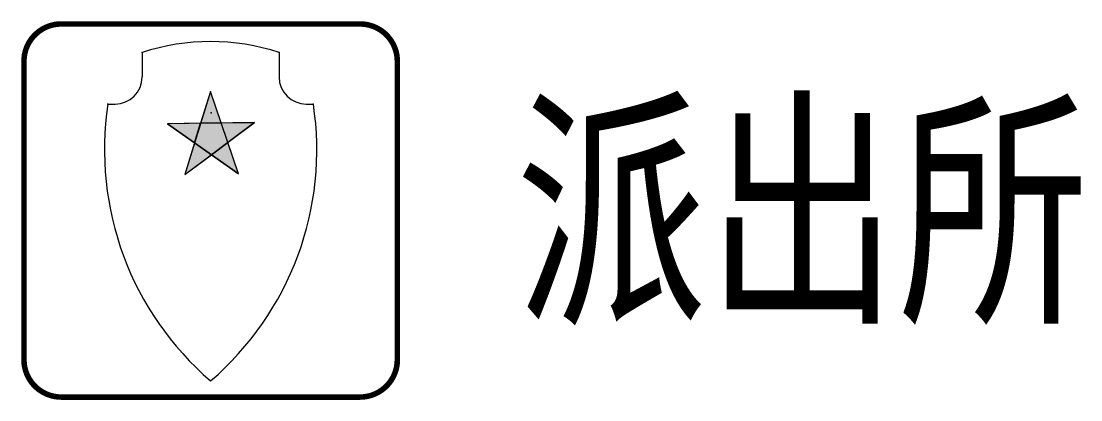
# Model space of a CAD drawing. Header units: millimetres. Extents: x -0.1 to 19.8, y -0.8 to 6.3.
import ezdxf

# ---------------------------------------------------------------- set-up
doc = ezdxf.new("R2010")
doc.units = ezdxf.units.MM
doc.layers.add('设施图块', color=7, linetype='Continuous')
doc.styles.add('设施块标注', font='SIMFANG.TTF', dxfattribs={"width": 0.75})

msp = doc.modelspace()

# ---------------------------------------------------------------- hatches: boundary and pattern name
at = {"layer": '设施图块'}
h = msp.add_hatch(color=5, dxfattribs=at)
h.paths.add_polyline_path([(3.311, 4.435), (2.689, 4.426), (3.198, 4.068)])
h.paths.add_polyline_path([(3.495, 5.03), (3.311, 4.435), (3.696, 4.441)])
h.paths.add_polyline_path([(4.318, 4.45), (3.82, 4.077), (3.696, 4.441)])
h.paths.add_polyline_path([(3.512, 3.846), (4.021, 3.488), (3.82, 4.077)])
h.paths.add_polyline_path([(3.198, 4.068), (3.014, 3.473), (3.512, 3.846)])
h.paths.add_polyline_path([(3.311, 4.435), (3.198, 4.068), (3.512, 3.846), (3.82, 4.077), (3.696, 4.441)])

# ---------------------------------------------------------------- linework, layer by layer
at = {"layer": '设施图块', "color": 5}
for p, q in [((2.216, 5.761), (2.216, 5.304)), ((4.782, 5.761), (4.782, 5.304)), ((3.495, 5.03), (3.014, 3.473)), ((4.021, 3.488), (3.495, 5.03)), ((1.575, 4.796), (1.707, 4.796)), ((5.291, 4.796), (5.423, 4.796)), ((4.318, 4.45), (2.689, 4.426)), ((4.021, 3.488), (2.689, 4.426)), ((3.014, 3.473), (4.318, 4.45))]:
    msp.add_line(p, q, dxfattribs=at)
at = {"layer": '设施图块', "color": 5, "const_width": 0.104}
msp.add_lwpolyline([(0, 5.598, -0.41422), (0.7, 6.298), (6.298, 6.298, -0.414214), (6.998, 5.598), (6.998, 0, -0.414214), (6.298, -0.7), (0.7, -0.7, -0.414214), (0, 0), (0, 5.598)], format="xyb", dxfattribs=at)
at = {"layer": '设施图块', "color": 5}
for points in [[(3.495, 5.03), (3.311, 4.435), (3.696, 4.441)], [(3.311, 4.435), (3.198, 4.068), (3.512, 3.846), (3.82, 4.077), (3.696, 4.441)], [(4.318, 4.45), (3.82, 4.077), (3.696, 4.441)], [(3.198, 4.068), (3.014, 3.473), (3.512, 3.846), (3.198, 4.068)], [(3.512, 3.846), (4.021, 3.488), (3.82, 4.077), (3.512, 3.846)]]:
    msp.add_lwpolyline(points, close=True, dxfattribs=at)
msp.add_lwpolyline([(3.311, 4.435), (2.689, 4.426), (3.198, 4.068), (3.311, 4.435)], dxfattribs=at)
for centre, radius, start, end in [((3.499, 1.853), 4.114, 71.8289, 108.1714), ((1.707, 5.304), 0.509, 270, 360), ((5.291, 5.304), 0.509, 180, 270), ((7.219, 3.935), 5.71, 171.3293, 229.3428), ((-0.221, 3.935), 5.71, 310.6572, 8.6707)]:
    msp.add_arc(centre, radius, start, end, dxfattribs=at)
for p in [(2.216, 5.761), (4.782, 5.761), (1.575, 4.796), (5.423, 4.796), (3.51, 4.631)]:
    msp.add_point(p, dxfattribs=at)

# ---------------------------------------------------------------- texts
at = {"layer": '设施图块', "style": '设施块标注', "width": 0.75}
msp.add_attdef('派出所', (9.217, 1.046), '派出所', height=3.5, dxfattribs=at)

doc.saveas('drawing.dxf')
